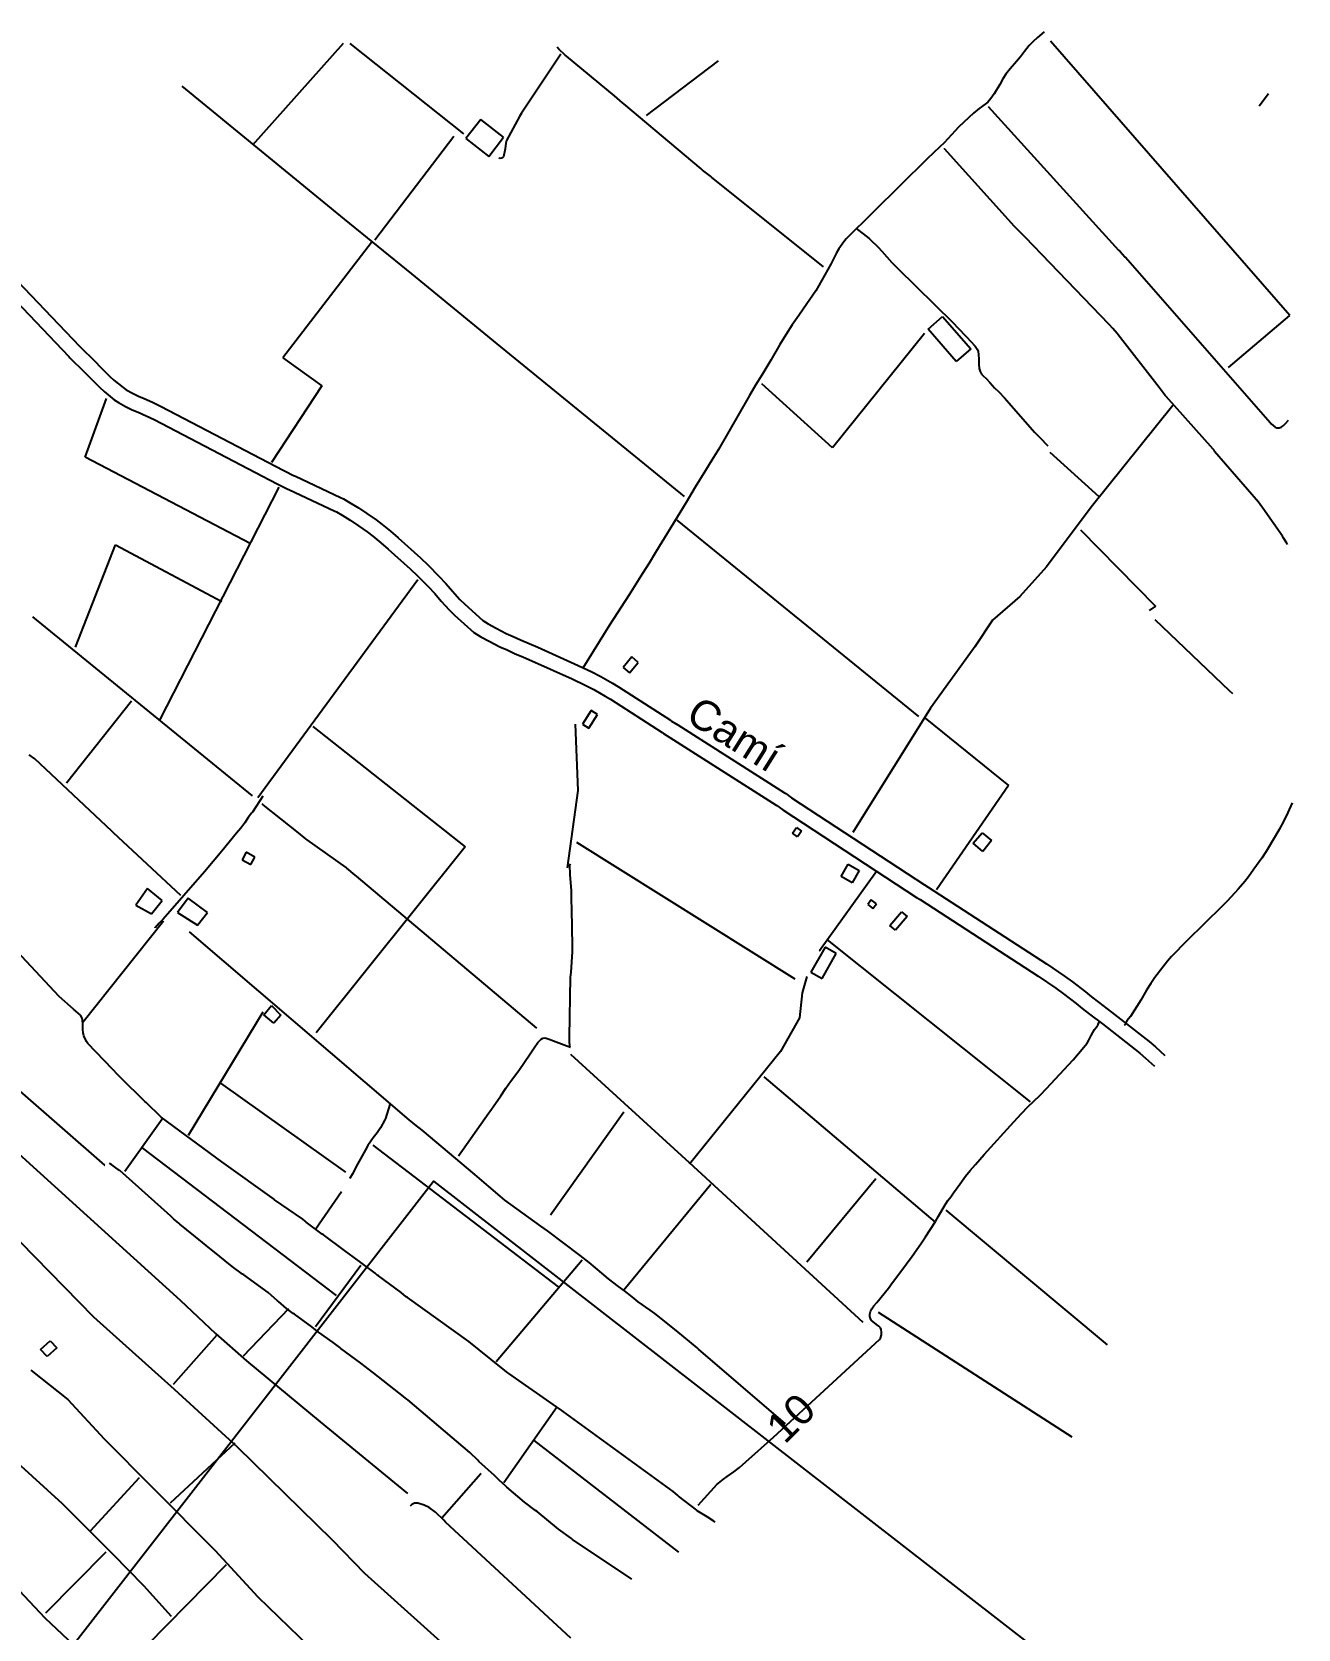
# Model space of a CAD drawing. Header units: metres. Extents: x 750363 to 753809, y 4417932 to 4421953.
# Drawn here: x 751726 to 752357, y 4421156 to 4421952 of the extents above; entities that cross this region are included whole.
import ezdxf
from ezdxf.enums import TextEntityAlignment as Align

# ---------------------------------------------------------------- set-up
doc = ezdxf.new("R2010")
doc.units = ezdxf.units.M
for name, color, linetype in [('ACEQUIAS$0$125', 8, 'Continuous'), ('ACEQUIAS$0$162', 8, 'Continuous'), ('CAMINOS$0$84', 8, 'Continuous'), ('CAMINOS$0$85', 8, 'Continuous'), ('M2$0$11', 8, 'Continuous'), ('TEXTOS10$0$5', 8, 'Continuous'), ('TEXTOS10$0$997', 8, 'Continuous')]:
    doc.layers.add(name, color=color, linetype=linetype)
doc.styles.add('Arial', font='arial.ttf')

msp = doc.modelspace()

# ---------------------------------------------------------------- linework, layer by layer
msp.add_lwpolyline([(750362.61, 4419366.86), (751925.86, 4421379.11), (753772.51, 4419944.52), (752209.26, 4417932.26)], close=True)
at = {"layer": 'ACEQUIAS$0$125', "color": 254}
for p, q in [((751880.88, 4421946.68, 1.34), (751835.63, 4421895.96, 1.34)), ((751940.97, 4421901.62, 1.34), (751884.38, 4421946.54, 1.34)), ((751940.97, 4421901.62, 1.34), (751884.38, 4421946.54, 1.34)), ((752352.98, 4421810.88, 1.34), (752233.49, 4421947.77, 1.34)), ((752067.81, 4421937.93, 1.34), (752031.95, 4421910.75, 1.34)), ((751881.44, 4421858.9, 1.34), (751800.59, 4421925.28, 1.34)), ((752337.66, 4421915.48, 1.34), (752342.32, 4421921.68, 1.34)), ((751936.06, 4421900.3, 1.34), (751896.55, 4421848.48, 1.34)), ((751915.08, 4421831.7, 1.34), (751881.44, 4421858.9, 1.34)), ((751915.08, 4421831.7, 1.34), (751881.44, 4421858.9, 1.34)), ((751894.97, 4421847.37, 1.34), (751850.73, 4421789.83, 1.34)), ((751894.97, 4421847.37, 1.34), (751850.73, 4421789.83, 1.34)), ((751957.64, 4421796.74, 1.34), (751915.08, 4421831.7, 1.34)), ((752322.37, 4421784.99, 1.34), (752352.98, 4421810.88, 1.34)), ((752170.76, 4421801.91, 1.34), (752124.78, 4421744.91, 1.34)), ((752051.1, 4421720.63, 1.34), (751957.64, 4421796.74, 1.34)), ((751850.73, 4421789.83, 1.34), (751870.21, 4421775.81, 1.34)), ((752124.78, 4421744.91, 1.34), (752089.68, 4421776.82, 1.34)), ((751752.22, 4421740.26, 1.34), (751762.85, 4421769.56, 1.34)), ((751870.21, 4421775.81, 1.34), (751845.05, 4421737.67, 1.34)), ((752294.64, 4421765.96, 1.34), (752253.92, 4421715.37, 1.34)), ((751834.42, 4421697.19, 1.34), (751752.22, 4421740.26, 1.34)), ((752257.8, 4421720.48, 1.34), (752233.47, 4421742.53, 1.34)), ((751789.43, 4421609.02, 1.34), (751848.88, 4421725.32, 1.34)), ((752253.92, 4421715.37, 1.34), (752231.54, 4421685.61, 1.34)), ((752167.95, 4421610.84, 1.34), (752047.42, 4421708.9, 1.34)), ((752248.45, 4421704.04, 1.34), (752285.92, 4421665.99, 1.34)), ((751747.39, 4421645.56, 1.34), (751767.23, 4421696.59, 1.34)), ((751767.23, 4421696.59, 1.34), (751820.28, 4421668.2, 1.34)), ((752231.54, 4421685.61, 1.34), (752218.26, 4421670.76, 1.34)), ((751838.23, 4421570.57, 1.34), (751918.12, 4421679.2, 1.34)), ((751838.23, 4421570.57, 1.34), (751918.12, 4421679.2, 1.34)), ((752218.26, 4421670.76, 1.34), (752204.7, 4421659, 1.34)), ((752285.92, 4421665.99, 1.34), (752282.82, 4421663.85, 1.34)), ((752204.7, 4421659, 1.34), (752195.8, 4421645.73, 1.34)), ((752195.8, 4421645.73, 1.34), (752173.78, 4421615.09, 1.34)), ((751775.19, 4421618.54, 1.34), (751742.78, 4421577.68, 1.34)), ((752173.78, 4421615.09, 1.34), (752135.06, 4421553.04, 1.34)), ((752171.09, 4421610.01, 1.34), (752212.62, 4421576.54, 1.34)), ((751865.63, 4421605.93, 1.34), (751941.6, 4421545.9, 1.34)), ((751865.63, 4421605.93, 1.34), (751941.6, 4421545.9, 1.34)), ((751997.98, 4421573.94, 1.34), (751996.66, 4421607.05, 1.34)), ((751992.62, 4421535.34, 1.34), (751997.98, 4421573.94, 1.34)), ((752212.62, 4421576.54, 1.34), (752176.78, 4421524.5, 1.34)), ((751941.6, 4421545.9, 1.34), (751867.37, 4421453.14, 1.34)), ((751941.6, 4421545.9, 1.34), (751867.37, 4421453.14, 1.34)), ((752106.25, 4421479.79, 1.34), (751997.42, 4421548.1, 1.34)), ((751791.24, 4421508.85, 1.34), (751751.01, 4421458.29, 1.34)), ((752122.14, 4421499.44, 1.34), (752223.46, 4421418.64, 1.34)), ((752112.09, 4421481.27, 1.34), (752109.73, 4421473, 1.34)), ((752109.73, 4421473, 1.34), (752108.41, 4421460.53, 1.34)), ((751840.72, 4421463.43, 1.34), (751803.45, 4421401.95, 1.34)), ((752108.41, 4421460.53, 1.34), (752098.94, 4421443.74, 1.34)), ((752053.52, 4421388.19, 1.34), (751994.39, 4421442.25, 1.34)), ((752098.94, 4421443.74, 1.34), (752053.48, 4421387.65, 1.34)), ((751882.12, 4421383.64, 1.34), (751819.79, 4421428.03, 1.34)), ((752176.16, 4421358.62, 1.34), (752090.81, 4421431.08, 1.34)), ((752020.83, 4421413.57, 1.34), (751984.28, 4421362.23, 1.34)), ((751790.61, 4421410, 1.34), (751771.87, 4421383.9, 1.34)), ((751713.57, 4421397.72, 1.34), (751799.49, 4421319.73, 1.34)), ((751877.42, 4421322.13, 1.34), (751780.83, 4421395.61, 1.34)), ((751895.59, 4421397.02, 1.34), (751988.11, 4421326.43, 1.34)), ((752140.2, 4421308.66, 1.34), (752053.52, 4421388.19, 1.34)), ((752112.01, 4421338.89, 1.34), (752146.5, 4421380.52, 1.34)), ((751879.93, 4421373.83, 1.34), (751867.1, 4421354.96, 1.34)), ((752261.96, 4421297.47, 1.34), (752181.58, 4421364.57, 1.34)), ((751719.81, 4421348.92, 1.34), (751756.36, 4421311.45, 1.34)), ((752000.02, 4421339.71, 1.34), (751957.18, 4421289.04, 1.34)), ((751867.07, 4421306.57, 1.34), (751889.62, 4421337.21, 1.34)), ((751867.07, 4421306.57, 1.34), (751889.62, 4421337.21, 1.34)), ((751799.49, 4421319.73, 1.34), (751817.18, 4421303.09, 1.34)), ((751853.53, 4421315.44, 1.34), (751830.92, 4421291.8, 1.34)), ((751756.36, 4421311.45, 1.34), (751796.61, 4421275.28, 1.34)), ((752147.57, 4421313.71, 1.34), (752244.2, 4421251.53, 1.34)), ((751817.59, 4421302.18, 1.34), (751796.02, 4421277.66, 1.34)), ((751817.18, 4421303.09, 1.34), (751832.67, 4421289.45, 1.34)), ((751725.12, 4421284.78, 1.34), (751743.48, 4421270.16, 1.34)), ((751832.67, 4421289.45, 1.34), (751869.38, 4421259.09, 1.34)), ((751796.61, 4421275.28, 1.34), (751828.03, 4421246.55, 1.34)), ((751743.48, 4421270.16, 1.34), (751761.68, 4421250.5, 1.34)), ((751869.38, 4421259.09, 1.34), (751912.98, 4421223.25, 1.34)), ((751869.38, 4421259.09, 1.34), (751912.98, 4421223.25, 1.34)), ((751987.56, 4421266.48, 1.34), (751960.99, 4421228.61, 1.34)), ((751761.68, 4421250.5, 1.34), (751785.77, 4421226.27, 1.34)), ((751826.81, 4421248.47, 1.34), (751794.59, 4421218.44, 1.34)), ((751828.03, 4421246.55, 1.34), (751875.31, 4421200.27, 1.34)), ((752048.2, 4421194.03, 1.34), (751975.91, 4421249.88, 1.34)), ((751740.83, 4421218.16, 1.34), (751718.41, 4421238.56, 1.34)), ((751754.85, 4421204.66, 1.34), (751779.17, 4421231.32, 1.34)), ((751785.77, 4421226.27, 1.34), (751817.02, 4421194.84, 1.34)), ((751766.12, 4421192.9, 1.34), (751740.83, 4421218.16, 1.34)), ((751875.31, 4421200.27, 1.34), (751891.43, 4421183.5, 1.34)), ((751875.31, 4421200.27, 1.34), (751891.43, 4421183.5, 1.34)), ((751732.53, 4421163.85, 1.34), (751762.58, 4421194.26, 1.34)), ((751822.54, 4421187.77, 1.34), (751765.78, 4421130.12, 1.34)), ((751781.36, 4421177.17, 1.34), (751766.12, 4421192.9, 1.34)), ((751817.02, 4421194.84, 1.34), (751838.32, 4421171.81, 1.34)), ((751714.03, 4421180.43, 1.34), (751732.07, 4421161.35, 1.34)), ((751891.43, 4421183.5, 1.34), (751939.19, 4421140.64, 1.34)), ((751795.18, 4421161.89, 1.34), (751781.36, 4421177.17, 1.34)), ((751838.32, 4421171.81, 1.34), (751864.05, 4421146.85, 1.34)), ((751732.07, 4421161.35, 1.34), (751755.19, 4421139.49, 1.34))]:
    msp.add_line(p, q, dxfattribs=at)
at = {"layer": 'ACEQUIAS$0$162', "color": 254}
for p, q in [((751988.31, 4421943.84, 1.34), (751987.46, 4421944.72, 1.34)), ((751991.59, 4421940.79, 1.34), (751988.31, 4421943.84, 1.34)), ((751992.16, 4421940.29, 1.34), (751991.59, 4421940.79, 1.34)), ((752016.2, 4421920.52, 1.34), (751992.16, 4421940.29, 1.34)), ((752020.19, 4421916.98, 1.34), (752016.2, 4421920.52, 1.34)), ((752020.72, 4421916.52, 1.34), (752020.19, 4421916.98, 1.34)), ((752059.31, 4421884.1, 1.34), (752020.72, 4421916.52, 1.34)), ((752180.76, 4421894.11, 1.34), (752180.43, 4421893.77, 1.34)), ((752215.53, 4421855.34, 1.34), (752180.76, 4421894.11, 1.34)), ((752060.04, 4421883.5, 1.34), (752059.31, 4421884.1, 1.34)), ((752063.96, 4421880.44, 1.34), (752060.04, 4421883.5, 1.34)), ((752064.55, 4421879.96, 1.34), (752063.96, 4421880.44, 1.34)), ((752120.4, 4421835.26, 1.34), (752064.55, 4421879.96, 1.34)), ((752220.37, 4421850.47, 1.34), (752215.53, 4421855.34, 1.34)), ((752220.85, 4421849.99, 1.34), (752220.37, 4421850.47, 1.34)), ((752262.85, 4421806.42, 1.34), (752220.85, 4421849.99, 1.34)), ((752264.73, 4421804.37, 1.34), (752262.85, 4421806.42, 1.34)), ((752266.75, 4421801.97, 1.34), (752264.73, 4421804.37, 1.34)), ((752267.26, 4421801.28, 1.34), (752266.75, 4421801.97, 1.34)), ((752287.69, 4421774.99, 1.34), (752267.26, 4421801.28, 1.34)), ((752290.79, 4421771.1, 1.34), (752287.69, 4421774.99, 1.34)), ((752291.22, 4421770.55, 1.34), (752290.79, 4421771.1, 1.34)), ((752314.76, 4421744.31, 1.34), (752291.22, 4421770.55, 1.34)), ((752315.11, 4421743.73, 1.34), (752314.76, 4421744.31, 1.34)), ((752315.38, 4421743.12, 1.34), (752315.11, 4421743.73, 1.34)), ((752337.35, 4421717.8, 1.34), (752315.38, 4421743.12, 1.34)), ((752338.95, 4421715.55, 1.34), (752337.35, 4421717.8, 1.34)), ((752339.42, 4421714.87, 1.34), (752338.95, 4421715.55, 1.34)), ((752349.21, 4421700.81, 1.34), (752339.42, 4421714.87, 1.34)), ((752349.64, 4421700.2, 1.34), (752349.21, 4421700.81, 1.34)), ((752351.45, 4421697.31, 1.34), (752349.64, 4421700.2, 1.34)), ((752351.81, 4421696.66, 1.34), (752351.45, 4421697.31, 1.34)), ((751835.65, 4421571.4, 1.34), (751726.11, 4421660.66, 1.34)), ((751726.11, 4421660.66, 1.34), (751726.41, 4421660.5, 1.34)), ((751840.89, 4421566.88, 1.34), (751840.43, 4421567.35, 1.34)), ((751858.53, 4421552.94, 1.34), (751840.89, 4421566.88, 1.34)), ((751862.35, 4421549.79, 1.34), (751858.53, 4421552.94, 1.34)), ((751862.9, 4421549.32, 1.34), (751862.35, 4421549.79, 1.34)), ((751882.24, 4421535.6, 1.34), (751862.9, 4421549.32, 1.34)), ((751882.69, 4421535.24, 1.34), (751882.24, 4421535.6, 1.34)), ((751886.73, 4421531.81, 1.34), (751882.69, 4421535.24, 1.34)), ((751887.51, 4421531.17, 1.34), (751886.73, 4421531.81, 1.34)), ((751977.42, 4421455.4, 1.34), (751887.51, 4421531.17, 1.34)), ((751977.42, 4421455.4, 1.34), (751887.51, 4421531.17, 1.34)), ((751739.25, 4421471.26, 1.34), (751713.55, 4421498.59, 1.34)), ((751746.41, 4421464.89, 1.34), (751739.25, 4421471.26, 1.34)), ((751748.67, 4421462.92, 1.34), (751746.41, 4421464.89, 1.34)), ((751749.75, 4421461.84, 1.34), (751748.67, 4421462.92, 1.34)), ((751750.49, 4421460.74, 1.34), (751749.75, 4421461.84, 1.34)), ((751750.89, 4421459.74, 1.34), (751750.49, 4421460.74, 1.34)), ((751751.06, 4421457.11, 1.34), (751750.89, 4421459.74, 1.34)), ((751751.01, 4421454.83, 1.34), (751751.06, 4421457.11, 1.34)), ((751751.15, 4421453.09, 1.34), (751751.01, 4421454.83, 1.34)), ((751751.5, 4421451.64, 1.34), (751751.15, 4421453.09, 1.34)), ((751752.84, 4421448.81, 1.34), (751751.5, 4421451.64, 1.34)), ((751753.43, 4421447.75, 1.34), (751752.84, 4421448.81, 1.34)), ((751765.74, 4421434.95, 1.34), (751753.43, 4421447.75, 1.34)), ((751768.67, 4421432.02, 1.34), (751765.74, 4421434.95, 1.34)), ((751771.52, 4421428.98, 1.34), (751768.67, 4421432.02, 1.34)), ((751774.19, 4421426.31, 1.34), (751771.52, 4421428.98, 1.34)), ((751777.56, 4421423.2, 1.34), (751774.19, 4421426.31, 1.34)), ((751781.99, 4421418.89, 1.34), (751777.56, 4421423.2, 1.34)), ((751782.54, 4421418.33, 1.34), (751781.99, 4421418.89, 1.34)), ((751790.06, 4421411.04, 1.34), (751782.54, 4421418.33, 1.34)), ((751820.26, 4421388.71, 1.34), (751790.06, 4421411.04, 1.34)), ((751769.34, 4421384.48, 1.34), (751764.31, 4421388.1, 1.34)), ((751764.31, 4421388.1, 1.34), (751764.93, 4421387.74, 1.34)), ((751764.93, 4421387.74, 1.34), (751765.07, 4421387.65, 1.34)), ((751820.38, 4421388.68, 1.34), (751820.26, 4421388.71, 1.34)), ((751846.49, 4421369.91, 1.34), (751820.38, 4421388.68, 1.34)), ((751769.44, 4421384.39, 1.34), (751769.34, 4421384.48, 1.34)), ((751793.21, 4421363.09, 1.34), (751769.44, 4421384.39, 1.34)), ((751794.88, 4421361.64, 1.34), (751793.21, 4421363.09, 1.34)), ((751846.59, 4421369.86, 1.34), (751846.49, 4421369.91, 1.34)), ((751860.74, 4421360.15, 1.34), (751846.59, 4421369.86, 1.34)), ((751795.41, 4421361.18, 1.34), (751794.88, 4421361.64, 1.34)), ((751796.43, 4421360.22, 1.34), (751795.41, 4421361.18, 1.34)), ((751798.83, 4421358.09, 1.34), (751796.43, 4421360.22, 1.34)), ((751799.36, 4421357.63, 1.34), (751798.83, 4421358.09, 1.34)), ((751810.62, 4421348.51, 1.34), (751799.36, 4421357.63, 1.34)), ((751861.87, 4421359.1, 1.34), (751860.74, 4421360.15, 1.34)), ((751862.35, 4421358.58, 1.34), (751861.87, 4421359.1, 1.34)), ((751868.96, 4421353.68, 1.34), (751862.35, 4421358.58, 1.34)), ((751815.21, 4421344.78, 1.34), (751810.62, 4421348.51, 1.34)), ((751870.37, 4421352.69, 1.34), (751868.96, 4421353.68, 1.34)), ((751870.95, 4421352.32, 1.34), (751870.37, 4421352.69, 1.34)), ((751881.54, 4421344.51, 1.34), (751870.95, 4421352.32, 1.34)), ((751815.79, 4421344.31, 1.34), (751815.21, 4421344.78, 1.34)), ((751825.47, 4421336.54, 1.34), (751815.79, 4421344.31, 1.34)), ((751884.61, 4421342.24, 1.34), (751881.54, 4421344.51, 1.34)), ((751885.2, 4421341.85, 1.34), (751884.61, 4421342.24, 1.34)), ((751896.74, 4421333.21, 1.34), (751885.2, 4421341.85, 1.34)), ((751896.74, 4421333.21, 1.34), (751885.2, 4421341.85, 1.34)), ((751830.67, 4421332.76, 1.34), (751825.47, 4421336.54, 1.34)), ((751831.31, 4421332.31, 1.34), (751830.67, 4421332.76, 1.34)), ((751843.39, 4421323.59, 1.34), (751831.31, 4421332.31, 1.34)), ((751897.84, 4421332.29, 1.34), (751896.74, 4421333.21, 1.34)), ((751898.36, 4421331.87, 1.34), (751897.84, 4421332.29, 1.34)), ((751909.81, 4421323.52, 1.34), (751898.36, 4421331.87, 1.34)), ((751848.14, 4421319.48, 1.34), (751843.39, 4421323.59, 1.34)), ((751912.31, 4421321.47, 1.34), (751909.81, 4421323.52, 1.34)), ((751848.65, 4421319.04, 1.34), (751848.14, 4421319.48, 1.34)), ((751852.55, 4421315.67, 1.34), (751848.65, 4421319.04, 1.34)), ((751855.93, 4421313.17, 1.34), (751852.55, 4421315.67, 1.34)), ((751912.86, 4421321.03, 1.34), (751912.31, 4421321.47, 1.34)), ((751943.48, 4421299.12, 1.34), (751912.86, 4421321.03, 1.34)), ((751856.52, 4421312.73, 1.34), (751855.93, 4421313.17, 1.34)), ((751865.17, 4421306.37, 1.34), (751856.52, 4421312.73, 1.34)), ((751867.89, 4421304.27, 1.34), (751865.17, 4421306.37, 1.34)), ((751868.47, 4421303.87, 1.34), (751867.89, 4421304.27, 1.34)), ((751875.88, 4421298.69, 1.34), (751868.47, 4421303.87, 1.34)), ((751879.09, 4421296.2, 1.34), (751875.88, 4421298.69, 1.34)), ((751943.56, 4421299.05, 1.34), (751943.48, 4421299.12, 1.34)), ((751959.79, 4421286.01, 1.34), (751943.56, 4421299.05, 1.34)), ((751879.72, 4421295.72, 1.34), (751879.09, 4421296.2, 1.34)), ((751889.64, 4421288.37, 1.34), (751879.72, 4421295.72, 1.34)), ((751889.64, 4421288.37, 1.34), (751879.72, 4421295.72, 1.34)), ((751891.84, 4421286.73, 1.34), (751889.64, 4421288.37, 1.34)), ((751895.49, 4421283.86, 1.34), (751891.84, 4421286.73, 1.34)), ((751896.07, 4421283.38, 1.34), (751895.49, 4421283.86, 1.34)), ((751908.54, 4421273.52, 1.34), (751896.07, 4421283.38, 1.34)), ((751962.92, 4421283.53, 1.34), (751959.79, 4421286.01, 1.34)), ((751963.44, 4421283.1, 1.34), (751962.92, 4421283.53, 1.34)), ((751987.17, 4421266.55, 1.34), (751963.44, 4421283.1, 1.34)), ((751912.52, 4421270.4, 1.34), (751908.54, 4421273.52, 1.34)), ((751913.08, 4421269.97, 1.34), (751912.52, 4421270.4, 1.34)), ((751943.94, 4421243.81, 1.34), (751913.08, 4421269.97, 1.34)), ((751989.95, 4421264.67, 1.34), (751987.17, 4421266.55, 1.34)), ((751990.51, 4421264.28, 1.34), (751989.95, 4421264.67, 1.34)), ((752045.39, 4421224.34, 1.34), (751990.51, 4421264.28, 1.34)), ((751947.99, 4421239.9, 1.34), (751943.94, 4421243.81, 1.34)), ((751948.55, 4421239.35, 1.34), (751947.99, 4421239.9, 1.34)), ((751956.23, 4421232.35, 1.34), (751948.55, 4421239.35, 1.34)), ((751958.63, 4421229.98, 1.34), (751956.23, 4421232.35, 1.34)), ((751961.88, 4421227.01, 1.34), (751958.63, 4421229.98, 1.34)), ((751962.47, 4421226.5, 1.34), (751961.88, 4421227.01, 1.34)), ((751971.23, 4421219.04, 1.34), (751962.47, 4421226.5, 1.34)), ((751976.81, 4421214.79, 1.34), (751971.23, 4421219.04, 1.34)), ((752047.49, 4421222.51, 1.34), (752045.39, 4421224.34, 1.34)), ((752048.04, 4421222.03, 1.34), (752047.49, 4421222.51, 1.34)), ((752057.15, 4421214.93, 1.34), (752048.04, 4421222.03, 1.34)), ((751977.49, 4421214.26, 1.34), (751976.81, 4421214.79, 1.34)), ((751988.19, 4421205.5, 1.34), (751977.49, 4421214.26, 1.34)), ((752057.35, 4421214.72, 1.34), (752057.15, 4421214.93, 1.34)), ((752062.37, 4421211.72, 1.34), (752057.35, 4421214.72, 1.34)), ((752065.74, 4421209.45, 1.34), (752062.37, 4421211.72, 1.34)), ((751994.62, 4421200.79, 1.34), (751988.19, 4421205.5, 1.34)), ((752066.3, 4421209.06, 1.34), (752065.74, 4421209.45, 1.34)), ((751995.22, 4421200.34, 1.34), (751994.62, 4421200.79, 1.34)), ((752024.84, 4421180.5, 1.34), (751995.22, 4421200.34, 1.34))]:
    msp.add_line(p, q, dxfattribs=at)
at = {"layer": 'CAMINOS$0$84', "color": 254}
for p, q in [((752230.49, 4421952.37, 1.34), (752227.03, 4421949.58, 1.34)), ((752223.01, 4421945.55, 1.34), (752220.52, 4421942.57, 1.34)), ((752224.72, 4421947.44, 1.34), (752223.01, 4421945.55, 1.34)), ((752227.03, 4421949.58, 1.34), (752224.72, 4421947.44, 1.34)), ((751989.43, 4421941.28, 1.34), (751969.69, 4421911.9, 1.34)), ((752216.58, 4421937.55, 1.34), (752213.46, 4421933.95, 1.34)), ((752218.64, 4421940.03, 1.34), (752216.58, 4421937.55, 1.34)), ((752220.52, 4421942.57, 1.34), (752218.64, 4421940.03, 1.34)), ((752209.84, 4421928.95, 1.34), (752208.3, 4421926.22, 1.34)), ((752211.34, 4421931.23, 1.34), (752209.84, 4421928.95, 1.34)), ((752213.46, 4421933.95, 1.34), (752211.34, 4421931.23, 1.34)), ((752205.51, 4421921.5, 1.34), (752203.87, 4421919.17, 1.34)), ((752208.3, 4421926.22, 1.34), (752205.51, 4421921.5, 1.34)), ((752198.05, 4421914.18, 1.34), (752195.17, 4421911.86, 1.34)), ((752201.05, 4421916.37, 1.34), (752198.05, 4421914.18, 1.34)), ((752202.29, 4421917.36, 1.34), (752201.05, 4421916.37, 1.34)), ((752203.87, 4421919.17, 1.34), (752202.29, 4421917.36, 1.34)), ((752202.51, 4421915.11, 1.34), (752267.49, 4421843.6, 1.34)), ((751968.7, 4421910.17, 1.34), (751962.25, 4421898.21, 1.34)), ((751969.69, 4421911.9, 1.34), (751968.7, 4421910.17, 1.34)), ((752187.75, 4421904.95, 1.34), (752186.09, 4421903.08, 1.34)), ((752192.76, 4421909.67, 1.34), (752187.75, 4421904.95, 1.34)), ((752195.17, 4421911.86, 1.34), (752192.76, 4421909.67, 1.34)), ((751961.97, 4421896.9, 1.34), (751961.67, 4421894.13, 1.34)), ((751962.25, 4421898.21, 1.34), (751961.97, 4421896.9, 1.34)), ((752180.59, 4421897.09, 1.34), (752178.39, 4421894.99, 1.34)), ((752186.09, 4421903.08, 1.34), (752180.59, 4421897.09, 1.34)), ((751958.87, 4421889.24, 1.34), (751958.48, 4421889.48, 1.34)), ((751959.86, 4421889.39, 1.34), (751958.87, 4421889.24, 1.34)), ((751960.84, 4421890.12, 1.34), (751959.86, 4421889.39, 1.34)), ((751961.67, 4421894.13, 1.34), (751960.84, 4421890.12, 1.34)), ((752172.05, 4421889.12, 1.34), (752131.67, 4421849.23, 1.34)), ((752175.23, 4421892.15, 1.34), (752172.05, 4421889.12, 1.34)), ((752178.39, 4421894.99, 1.34), (752175.23, 4421892.15, 1.34)), ((752131.67, 4421849.23, 1.34), (752130.45, 4421847.64, 1.34)), ((752136.54, 4421854.42, 1.34), (752143.2, 4421849.26, 1.34)), ((752143.2, 4421849.26, 1.34), (752143.75, 4421848.75, 1.34)), ((752143.75, 4421848.75, 1.34), (752147.67, 4421844.97, 1.34)), ((752126.85, 4421842.14, 1.34), (752125.58, 4421839.45, 1.34)), ((752128.03, 4421844.25, 1.34), (752126.85, 4421842.14, 1.34)), ((752130.45, 4421847.64, 1.34), (752128.03, 4421844.25, 1.34)), ((752147.67, 4421844.97, 1.34), (752149.44, 4421842.95, 1.34)), ((752149.44, 4421842.95, 1.34), (752154.5, 4421837.38, 1.34)), ((752267.49, 4421843.6, 1.34), (752268.29, 4421842.81, 1.34)), ((752268.29, 4421842.81, 1.34), (752270.64, 4421840.25, 1.34)), ((752123.99, 4421836.51, 1.34), (752116.53, 4421823.27, 1.34)), ((752125.58, 4421839.45, 1.34), (752123.99, 4421836.51, 1.34)), ((752154.5, 4421837.38, 1.34), (752157.29, 4421834.55, 1.34)), ((752157.29, 4421834.55, 1.34), (752184.98, 4421807.34, 1.34)), ((752270.64, 4421840.25, 1.34), (752270.9, 4421839.95, 1.34)), ((752270.9, 4421839.95, 1.34), (752343.14, 4421757.51, 1.34)), ((752111.97, 4421816.78, 1.34), (752108.06, 4421810.93, 1.34)), ((752114.98, 4421821, 1.34), (752111.97, 4421816.78, 1.34)), ((752116.53, 4421823.27, 1.34), (752114.98, 4421821, 1.34)), ((752108.06, 4421810.93, 1.34), (752104.77, 4421806.2, 1.34)), ((752101.55, 4421801.3, 1.34), (752098.56, 4421796.42, 1.34)), ((752104.77, 4421806.2, 1.34), (752101.55, 4421801.3, 1.34)), ((752184.98, 4421807.34, 1.34), (752187.4, 4421804.72, 1.34)), ((752187.4, 4421804.72, 1.34), (752191.6, 4421800.35, 1.34)), ((752098.56, 4421796.42, 1.34), (752094.06, 4421788.7, 1.34)), ((752191.6, 4421800.35, 1.34), (752196.03, 4421795.56, 1.34)), ((752196.03, 4421795.56, 1.34), (752196.96, 4421794.17, 1.34)), ((752196.96, 4421794.17, 1.34), (752197.47, 4421792.9, 1.34)), ((752197.47, 4421792.9, 1.34), (752197.71, 4421791.51, 1.34)), ((752094.06, 4421788.7, 1.34), (752089.65, 4421781.23, 1.34)), ((752197.71, 4421791.51, 1.34), (752197.88, 4421789.12, 1.34)), ((752197.88, 4421789.12, 1.34), (752197.83, 4421786.65, 1.34)), ((752197.83, 4421786.65, 1.34), (752198.06, 4421784.56, 1.34)), ((752089.65, 4421781.23, 1.34), (752086.37, 4421776.1, 1.34)), ((752198.06, 4421784.56, 1.34), (752198.52, 4421783.02, 1.34)), ((752198.52, 4421783.02, 1.34), (752199.23, 4421781.62, 1.34)), ((752199.23, 4421781.62, 1.34), (752199.97, 4421780.8, 1.34)), ((752199.97, 4421780.8, 1.34), (752201.56, 4421779.42, 1.34)), ((752201.56, 4421779.42, 1.34), (752203.35, 4421777.55, 1.34)), ((752203.35, 4421777.55, 1.34), (752205.72, 4421774.84, 1.34)), ((752083.46, 4421771.04, 1.34), (752068.01, 4421744.09, 1.34)), ((752086.37, 4421776.1, 1.34), (752083.46, 4421771.04, 1.34)), ((752205.72, 4421774.84, 1.34), (752207.74, 4421772.84, 1.34)), ((752207.74, 4421772.84, 1.34), (752210.6, 4421769.81, 1.34)), ((752210.6, 4421769.81, 1.34), (752212.89, 4421767.13, 1.34)), ((752212.89, 4421767.13, 1.34), (752225.63, 4421752.75, 1.34)), ((752225.63, 4421752.75, 1.34), (752228.26, 4421750.02, 1.34)), ((752343.14, 4421757.51, 1.34), (752343.68, 4421756.94, 1.34)), ((752343.68, 4421756.94, 1.34), (752345.63, 4421755.21, 1.34)), ((752345.63, 4421755.21, 1.34), (752346.46, 4421754.94, 1.34)), ((752346.46, 4421754.94, 1.34), (752347.53, 4421754.94, 1.34)), ((752347.53, 4421754.94, 1.34), (752348.63, 4421755.26, 1.34)), ((752348.63, 4421755.26, 1.34), (752349.59, 4421755.88, 1.34)), ((752349.59, 4421755.88, 1.34), (752350.8, 4421757, 1.34)), ((752350.8, 4421757, 1.34), (752352.25, 4421758.67, 1.34)), ((752228.26, 4421750.02, 1.34), (752232.2, 4421745.98, 1.34)), ((752064.65, 4421738.83, 1.34), (752061.54, 4421733.65, 1.34)), ((752068.01, 4421744.09, 1.34), (752064.65, 4421738.83, 1.34)), ((752061.54, 4421733.65, 1.34), (752056.38, 4421725.33, 1.34)), ((752056.38, 4421725.33, 1.34), (752051.83, 4421717.66, 1.34)), ((752051.83, 4421717.66, 1.34), (752036.63, 4421692.67, 1.34)), ((752036.63, 4421692.67, 1.34), (752033.38, 4421687.41, 1.34)), ((752030.06, 4421682.26, 1.34), (752023.47, 4421671.57, 1.34)), ((752033.38, 4421687.41, 1.34), (752030.06, 4421682.26, 1.34)), ((752023.47, 4421671.57, 1.34), (752013.71, 4421656.41, 1.34)), ((752285.61, 4421659.29, 1.34), (752322.62, 4421623.89, 1.34)), ((752013.71, 4421656.41, 1.34), (752000.28, 4421634.99, 1.34)), ((752322.62, 4421623.89, 1.34), (752324.3, 4421622.29, 1.34)), ((751727.01, 4421589.7, 1.34), (751724.17, 4421591.82, 1.34)), ((751765.5, 4421553.63, 1.34), (751727.01, 4421589.7, 1.34)), ((751840.68, 4421571.21, 1.34), (751835.56, 4421563.2, 1.34)), ((751835.09, 4421562.67, 1.34), (751833.46, 4421560.5, 1.34)), ((751835.56, 4421563.2, 1.34), (751835.09, 4421562.67, 1.34)), ((752351.88, 4421563.06, 1.34), (752349.69, 4421558.52, 1.34)), ((752354.09, 4421567.91, 1.34), (752351.88, 4421563.06, 1.34)), ((751766.21, 4421552.94, 1.34), (751765.5, 4421553.63, 1.34)), ((751829.76, 4421555.25, 1.34), (751827.68, 4421552.78, 1.34)), ((751831.72, 4421557.87, 1.34), (751829.76, 4421555.25, 1.34)), ((751833.46, 4421560.5, 1.34), (751831.72, 4421557.87, 1.34)), ((752347.61, 4421554.53, 1.34), (752345.81, 4421551.43, 1.34)), ((752349.69, 4421558.52, 1.34), (752347.61, 4421554.53, 1.34)), ((751799.87, 4421521.66, 1.34), (751766.21, 4421552.94, 1.34)), ((751827.68, 4421552.78, 1.34), (751820.26, 4421543.64, 1.34)), ((752345.81, 4421551.43, 1.34), (752341.06, 4421543.58, 1.34)), ((751820.26, 4421543.64, 1.34), (751811.67, 4421533.42, 1.34)), ((752338.91, 4421540.31, 1.34), (752335.05, 4421534.67, 1.34)), ((752341.06, 4421543.58, 1.34), (752338.91, 4421540.31, 1.34)), ((751811.67, 4421533.42, 1.34), (751791.13, 4421509.86, 1.34)), ((751993.79, 4421536.67, 1.34), (751994.26, 4421537.46, 1.34)), ((751994.03, 4421532.08, 1.34), (751993.79, 4421536.67, 1.34)), ((751994.43, 4421527.97, 1.34), (751994.03, 4421532.08, 1.34)), ((752146.74, 4421533.65, 1.34), (752118.29, 4421493.98, 1.34)), ((752332.28, 4421530.84, 1.34), (752330.42, 4421528.61, 1.34)), ((752335.05, 4421534.67, 1.34), (752332.28, 4421530.84, 1.34)), ((751994.66, 4421524.18, 1.34), (751994.43, 4421527.97, 1.34)), ((751994.74, 4421519.39, 1.34), (751994.66, 4421524.18, 1.34)), ((752327.12, 4421524.82, 1.34), (752321.76, 4421518.88, 1.34)), ((752330.42, 4421528.61, 1.34), (752327.12, 4421524.82, 1.34)), ((751994.92, 4421514.72, 1.34), (751994.74, 4421519.39, 1.34)), ((751995.18, 4421496.48, 1.34), (751994.92, 4421514.72, 1.34)), ((752319.14, 4421516.22, 1.34), (752301.49, 4421498.92, 1.34)), ((752321.76, 4421518.88, 1.34), (752319.14, 4421516.22, 1.34)), ((751789.11, 4421507.85, 1.34), (751787.01, 4421505.5, 1.34)), ((751791.13, 4421509.86, 1.34), (751789.11, 4421507.85, 1.34)), ((751787.01, 4421505.5, 1.34), (751787.11, 4421505.59, 1.34)), ((751909.07, 4421413.7, 1.34), (751804.2, 4421503.54, 1.34)), ((751909.07, 4421413.7, 1.34), (751804.2, 4421503.54, 1.34)), ((752301.49, 4421498.92, 1.34), (752293.83, 4421491.13, 1.34)), ((751994.45, 4421483.4, 1.34), (751995.17, 4421493.49, 1.34)), ((751995.17, 4421493.49, 1.34), (751995.18, 4421496.48, 1.34)), ((752118.29, 4421493.98, 1.34), (752118.26, 4421493.94, 1.34)), ((752293.83, 4421491.13, 1.34), (752291.95, 4421488.93, 1.34)), ((751994.2, 4421480.65, 1.34), (751994.45, 4421483.4, 1.34)), ((752289.61, 4421485.94, 1.34), (752285.64, 4421480.69, 1.34)), ((752291.95, 4421488.93, 1.34), (752289.61, 4421485.94, 1.34)), ((751993.76, 4421451.12, 1.34), (751994.2, 4421480.65, 1.34)), ((752281.52, 4421474.39, 1.34), (752278.58, 4421469.46, 1.34)), ((752283.54, 4421477.65, 1.34), (752281.52, 4421474.39, 1.34)), ((752285.64, 4421480.69, 1.34), (752283.54, 4421477.65, 1.34)), ((752278.58, 4421469.46, 1.34), (752273.47, 4421461.24, 1.34)), ((752257.1, 4421456.72, 1.34), (752257.88, 4421458.57, 1.34)), ((752271.69, 4421459.03, 1.34), (752270.62, 4421457.12, 1.34)), ((752273.47, 4421461.24, 1.34), (752271.69, 4421459.03, 1.34)), ((751979.55, 4421449.96, 1.34), (751980.44, 4421450.47, 1.34)), ((751980.44, 4421450.47, 1.34), (751981.31, 4421450.6, 1.34)), ((751981.31, 4421450.6, 1.34), (751981.99, 4421450.5, 1.34)), ((751981.99, 4421450.5, 1.34), (751983.52, 4421450, 1.34)), ((751983.52, 4421450, 1.34), (751987.02, 4421448.69, 1.34)), ((751993.77, 4421448.21, 1.34), (751993.76, 4421451.12, 1.34)), ((752252.76, 4421449.42, 1.34), (752253.92, 4421451.79, 1.34)), ((752253.92, 4421451.79, 1.34), (752255.58, 4421454.77, 1.34)), ((752255.58, 4421454.77, 1.34), (752256.79, 4421456.44, 1.34)), ((752256.79, 4421456.44, 1.34), (752257.1, 4421456.72, 1.34)), ((752270.62, 4421457.12, 1.34), (752270.31, 4421456.77, 1.34)), ((751968.34, 4421434.39, 1.34), (751974.14, 4421442.62, 1.34)), ((751974.14, 4421442.62, 1.34), (751976.09, 4421445.66, 1.34)), ((751976.09, 4421445.66, 1.34), (751977.97, 4421448.23, 1.34)), ((751977.97, 4421448.23, 1.34), (751979.55, 4421449.96, 1.34)), ((751987.02, 4421448.69, 1.34), (751991.01, 4421447.05, 1.34)), ((751991.01, 4421447.05, 1.34), (751994.15, 4421445.95, 1.34)), ((751993.71, 4421446.47, 1.34), (751993.85, 4421447.14, 1.34)), ((751994.15, 4421445.95, 1.34), (751993.71, 4421446.47, 1.34)), ((751993.85, 4421447.14, 1.34), (751993.77, 4421448.21, 1.34)), ((752244.83, 4421439.62, 1.34), (752247.58, 4421442.78, 1.34)), ((752247.58, 4421442.78, 1.34), (752251.87, 4421447.92, 1.34)), ((752251.87, 4421447.92, 1.34), (752252.76, 4421449.42, 1.34)), ((751964.21, 4421428.76, 1.34), (751968.34, 4421434.39, 1.34)), ((752231.59, 4421425.38, 1.34), (752244.83, 4421439.62, 1.34)), ((751961.95, 4421425.56, 1.34), (751964.21, 4421428.76, 1.34)), ((751719.64, 4421424.02, 1.34), (751761.84, 4421387.08, 1.34)), ((751956.8, 4421417.85, 1.34), (751959.38, 4421421.61, 1.34)), ((751959.38, 4421421.61, 1.34), (751961.95, 4421425.56, 1.34)), ((752222.46, 4421416.34, 1.34), (752225.14, 4421418.84, 1.34)), ((752225.14, 4421418.84, 1.34), (752228.35, 4421422.02, 1.34)), ((752228.35, 4421422.02, 1.34), (752231.59, 4421425.38, 1.34)), ((751901.91, 4421410.29, 1.34), (751901.56, 4421409.7, 1.34)), ((751904.07, 4421417.38, 1.34), (751901.91, 4421410.29, 1.34)), ((751912.74, 4421410.54, 1.34), (751909.07, 4421413.7, 1.34)), ((751916.56, 4421407.39, 1.34), (751912.74, 4421410.54, 1.34)), ((751938.39, 4421391.72, 1.34), (751953.42, 4421413.24, 1.34)), ((751953.42, 4421413.24, 1.34), (751953.91, 4421413.88, 1.34)), ((751953.91, 4421413.88, 1.34), (751956.8, 4421417.85, 1.34)), ((752215.2, 4421408.74, 1.34), (752219.08, 4421412.89, 1.34)), ((752219.08, 4421412.89, 1.34), (752222.46, 4421416.34, 1.34)), ((751897.71, 4421403.24, 1.34), (751895.82, 4421400.71, 1.34)), ((751899.38, 4421405.79, 1.34), (751897.71, 4421403.24, 1.34)), ((751901.56, 4421409.7, 1.34), (751899.38, 4421405.79, 1.34)), ((751920.22, 4421404.5, 1.34), (751916.56, 4421407.39, 1.34)), ((751946.54, 4421382.48, 1.34), (751920.22, 4421404.5, 1.34)), ((752200.44, 4421392.38, 1.34), (752215.2, 4421408.74, 1.34)), ((751891.89, 4421394.75, 1.34), (751887.11, 4421386.1, 1.34)), ((751891.89, 4421394.75, 1.34), (751887.11, 4421386.1, 1.34)), ((751893.12, 4421396.88, 1.34), (751891.89, 4421394.75, 1.34)), ((751895.82, 4421400.71, 1.34), (751893.12, 4421396.88, 1.34)), ((751761.84, 4421387.08, 1.34), (751761.92, 4421387.01, 1.34)), ((752193.51, 4421384.4, 1.34), (752196.14, 4421387.43, 1.34)), ((752196.14, 4421387.43, 1.34), (752200.44, 4421392.38, 1.34)), ((751884.21, 4421380.65, 1.34), (751884.04, 4421380.49, 1.34)), ((751885.6, 4421383.01, 1.34), (751884.21, 4421380.65, 1.34)), ((751887.11, 4421386.1, 1.34), (751885.6, 4421383.01, 1.34)), ((751953.42, 4421376.51, 1.34), (751946.54, 4421382.48, 1.34)), ((752188.31, 4421377.61, 1.34), (752191.2, 4421381.54, 1.34)), ((752191.2, 4421381.54, 1.34), (752193.51, 4421384.4, 1.34)), ((751959.05, 4421371.68, 1.34), (751953.42, 4421376.51, 1.34)), ((751961.48, 4421369.67, 1.34), (751959.05, 4421371.68, 1.34)), ((752064.21, 4421377.5, 1.34), (752020.73, 4421324.71, 1.34)), ((752182.42, 4421369.47, 1.34), (752183.88, 4421371.24, 1.34)), ((752183.88, 4421371.24, 1.34), (752185.27, 4421373.28, 1.34)), ((752185.27, 4421373.28, 1.34), (752188.31, 4421377.61, 1.34)), ((751979.39, 4421356.67, 1.34), (751961.48, 4421369.67, 1.34)), ((752177.65, 4421361.64, 1.34), (752180.68, 4421366.87, 1.34)), ((752180.68, 4421366.87, 1.34), (752182.42, 4421369.47, 1.34)), ((751982.65, 4421354.39, 1.34), (751979.39, 4421356.67, 1.34)), ((751999.04, 4421341.95, 1.34), (751982.65, 4421354.39, 1.34)), ((752171.23, 4421351.31, 1.34), (752176.14, 4421358.91, 1.34)), ((752176.14, 4421358.91, 1.34), (752177.65, 4421361.64, 1.34)), ((752164.52, 4421341.72, 1.34), (752168.86, 4421347.78, 1.34)), ((752168.86, 4421347.78, 1.34), (752171.23, 4421351.31, 1.34)), ((752003.42, 4421338.5, 1.34), (751999.04, 4421341.95, 1.34)), ((752006.7, 4421335.83, 1.34), (752003.42, 4421338.5, 1.34)), ((752158.94, 4421334.05, 1.34), (752164.52, 4421341.72, 1.34)), ((752009.74, 4421333.19, 1.34), (752006.7, 4421335.83, 1.34)), ((752013.19, 4421330.4, 1.34), (752009.74, 4421333.19, 1.34)), ((752154.75, 4421328.52, 1.34), (752158.94, 4421334.05, 1.34)), ((752018.18, 4421326.58, 1.34), (752013.19, 4421330.4, 1.34)), ((752021.1, 4421324.43, 1.34), (752018.18, 4421326.58, 1.34)), ((752020.73, 4421324.71, 1.34), (752020.8, 4421324.79, 1.34)), ((752024.91, 4421321.35, 1.34), (752021.1, 4421324.43, 1.34)), ((752146.88, 4421318.62, 1.34), (752152.73, 4421325.75, 1.34)), ((752152.73, 4421325.75, 1.34), (752154.75, 4421328.52, 1.34)), ((752027.96, 4421318.99, 1.34), (752024.91, 4421321.35, 1.34)), ((752033.86, 4421314.79, 1.34), (752027.96, 4421318.99, 1.34)), ((752036.29, 4421313.14, 1.34), (752033.86, 4421314.79, 1.34)), ((752143.8, 4421314.09, 1.34), (752144.43, 4421315.4, 1.34)), ((752144.43, 4421315.4, 1.34), (752145.46, 4421316.95, 1.34)), ((752145.46, 4421316.95, 1.34), (752146.88, 4421318.62, 1.34)), ((752046.9, 4421304.64, 1.34), (752036.29, 4421313.14, 1.34)), ((752143.45, 4421311.66, 1.34), (752143.47, 4421312.79, 1.34)), ((752143.73, 4421310.59, 1.34), (752143.45, 4421311.66, 1.34)), ((752143.47, 4421312.79, 1.34), (752143.8, 4421314.09, 1.34)), ((752144.21, 4421309.8, 1.34), (752143.73, 4421310.59, 1.34)), ((752146.8, 4421307.65, 1.34), (752144.21, 4421309.8, 1.34)), ((752148.02, 4421306.76, 1.34), (752146.8, 4421307.65, 1.34)), ((752148.76, 4421305.98, 1.34), (752148.02, 4421306.76, 1.34)), ((752057.29, 4421296, 1.34), (752046.9, 4421304.64, 1.34)), ((752095.44, 4421251.4, 1.34), (752148.33, 4421300.05, 1.34)), ((752148.33, 4421300.05, 1.34), (752148.77, 4421300.87, 1.34)), ((752149.17, 4421305.18, 1.34), (752148.76, 4421305.98, 1.34)), ((752148.77, 4421300.87, 1.34), (752149.27, 4421302.44, 1.34)), ((752149.35, 4421303.72, 1.34), (752149.17, 4421305.18, 1.34)), ((752149.27, 4421302.44, 1.34), (752149.35, 4421303.72, 1.34)), ((752058.02, 4421295.37, 1.34), (752057.29, 4421296, 1.34)), ((752101.41, 4421258.11, 1.34), (752058.02, 4421295.37, 1.34)), ((752081.59, 4421239.1, 1.34), (752095.44, 4421251.4, 1.34)), ((752075.63, 4421234.14, 1.34), (752078.4, 4421236.36, 1.34)), ((752078.4, 4421236.36, 1.34), (752081.59, 4421239.1, 1.34)), ((751929.98, 4421211.09, 1.34), (751949.44, 4421233.22, 1.34)), ((751949.44, 4421233.22, 1.34), (751949.15, 4421232.89, 1.34)), ((752057.83, 4421217.52, 1.34), (752067.41, 4421227.96, 1.34)), ((752067.41, 4421227.96, 1.34), (752067.93, 4421228.44, 1.34)), ((752067.93, 4421228.44, 1.34), (752070.48, 4421230.54, 1.34)), ((752070.48, 4421230.54, 1.34), (752072.33, 4421231.76, 1.34)), ((752072.33, 4421231.76, 1.34), (752075.63, 4421234.14, 1.34)), ((751915.04, 4421217.76, 1.34), (751914.3, 4421216.95, 1.34)), ((751916.39, 4421218.41, 1.34), (751915.04, 4421217.76, 1.34)), ((751918.07, 4421218.5, 1.34), (751916.39, 4421218.41, 1.34)), ((751921.25, 4421217.52, 1.34), (751918.07, 4421218.5, 1.34)), ((751923.66, 4421216.36, 1.34), (751921.25, 4421217.52, 1.34)), ((751926.79, 4421214.01, 1.34), (751923.66, 4421216.36, 1.34)), ((751930.98, 4421210.02, 1.34), (751926.79, 4421214.01, 1.34)), ((751931.87, 4421209.06, 1.34), (751930.98, 4421210.02, 1.34)), ((751994.3, 4421151.14, 1.34), (751931.87, 4421209.06, 1.34))]:
    msp.add_line(p, q, dxfattribs=at)
at = {"layer": 'CAMINOS$0$85', "color": 254}
for p, q in [((751711.28, 4421835.6, 1.34), (751749.27, 4421795.59, 1.34)), ((751705.91, 4421830.49, 1.34), (751743.95, 4421790.41, 1.34)), ((751749.27, 4421795.59, 1.34), (751749.77, 4421795.09, 1.34)), ((751749.77, 4421795.09, 1.34), (751756.94, 4421788.17, 1.34)), ((751743.95, 4421790.41, 1.34), (751744.57, 4421789.8, 1.34)), ((751744.57, 4421789.8, 1.34), (751751.72, 4421782.91, 1.34)), ((751756.94, 4421788.17, 1.34), (751759.99, 4421785.05, 1.34)), ((751759.99, 4421785.05, 1.34), (751764.4, 4421780.56, 1.34)), ((751751.72, 4421782.91, 1.34), (751754.69, 4421779.86, 1.34)), ((751754.69, 4421779.86, 1.34), (751759.31, 4421775.16, 1.34)), ((751764.4, 4421780.56, 1.34), (751766.5, 4421778.73, 1.34)), ((751766.5, 4421778.73, 1.34), (751771.03, 4421774.94, 1.34)), ((751759.31, 4421775.16, 1.34), (751761.68, 4421773.09, 1.34)), ((751761.68, 4421773.09, 1.34), (751766.65, 4421768.93, 1.34)), ((751766.65, 4421768.93, 1.34), (751768.84, 4421767.55, 1.34)), ((751771.03, 4421774.94, 1.34), (751772.66, 4421773.91, 1.34)), ((751772.66, 4421773.91, 1.34), (751775.75, 4421772.15, 1.34)), ((751775.75, 4421772.15, 1.34), (751778.71, 4421770.68, 1.34)), ((751778.71, 4421770.68, 1.34), (751781.59, 4421769.46, 1.34)), ((751781.59, 4421769.46, 1.34), (751785.66, 4421767.62, 1.34)), ((751768.84, 4421767.55, 1.34), (751772.26, 4421765.6, 1.34)), ((751772.26, 4421765.6, 1.34), (751775.61, 4421763.93, 1.34)), ((751775.61, 4421763.93, 1.34), (751778.61, 4421762.67, 1.34)), ((751778.61, 4421762.67, 1.34), (751782.59, 4421760.86, 1.34)), ((751782.59, 4421760.86, 1.34), (751786.5, 4421759.08, 1.34)), ((751785.66, 4421767.62, 1.34), (751789.76, 4421765.75, 1.34)), ((751789.76, 4421765.75, 1.34), (751851.29, 4421733.54, 1.34)), ((751786.5, 4421759.08, 1.34), (751847.83, 4421726.98, 1.34)), ((751851.29, 4421733.54, 1.34), (751851.91, 4421733.21, 1.34)), ((751851.91, 4421733.21, 1.34), (751856, 4421731.17, 1.34)), ((751856, 4421731.17, 1.34), (751857.08, 4421730.71, 1.34)), ((751857.08, 4421730.71, 1.34), (751879.54, 4421720.21, 1.34)), ((751847.83, 4421726.98, 1.34), (751848.51, 4421726.61, 1.34)), ((751848.51, 4421726.61, 1.34), (751852.89, 4421724.43, 1.34)), ((751852.89, 4421724.43, 1.34), (751854.05, 4421723.93, 1.34)), ((751854.05, 4421723.93, 1.34), (751876.3, 4421713.53, 1.34)), ((751876.3, 4421713.53, 1.34), (751877.51, 4421712.93, 1.34)), ((751877.51, 4421712.93, 1.34), (751880.24, 4421711.33, 1.34)), ((751879.54, 4421720.21, 1.34), (751881.05, 4421719.45, 1.34)), ((751881.05, 4421719.45, 1.34), (751884.05, 4421717.7, 1.34)), ((751884.05, 4421717.7, 1.34), (751888.39, 4421715.05, 1.34)), ((751888.39, 4421715.05, 1.34), (751892.68, 4421712.16, 1.34)), ((751888.39, 4421715.05, 1.34), (751892.68, 4421712.16, 1.34)), ((751880.24, 4421711.33, 1.34), (751884.38, 4421708.8, 1.34)), ((751884.38, 4421708.8, 1.34), (751888.48, 4421706.05, 1.34)), ((751888.48, 4421706.05, 1.34), (751892.79, 4421703.02, 1.34)), ((751888.48, 4421706.05, 1.34), (751892.79, 4421703.02, 1.34)), ((751892.68, 4421712.16, 1.34), (751897.2, 4421708.99, 1.34)), ((751897.2, 4421708.99, 1.34), (751900.2, 4421706.65, 1.34)), ((751900.2, 4421706.65, 1.34), (751904.35, 4421703.29, 1.34)), ((751892.79, 4421703.02, 1.34), (751895.58, 4421700.84, 1.34)), ((751895.58, 4421700.84, 1.34), (751899.6, 4421697.59, 1.34)), ((751899.6, 4421697.59, 1.34), (751903.31, 4421694.4, 1.34)), ((751904.35, 4421703.29, 1.34), (751908.2, 4421699.98, 1.34)), ((751908.2, 4421699.98, 1.34), (751919.33, 4421690.04, 1.34)), ((751903.31, 4421694.4, 1.34), (751914.29, 4421684.61, 1.34)), ((751919.33, 4421690.04, 1.34), (751923.13, 4421686.36, 1.34)), ((751914.29, 4421684.61, 1.34), (751917.91, 4421681.09, 1.34)), ((751917.91, 4421681.09, 1.34), (751923.17, 4421675.75, 1.34)), ((751923.13, 4421686.36, 1.34), (751928.52, 4421680.89, 1.34)), ((751923.17, 4421675.75, 1.34), (751926.47, 4421672.23, 1.34)), ((751928.52, 4421680.89, 1.34), (751931.99, 4421677.19, 1.34)), ((751931.99, 4421677.19, 1.34), (751935.27, 4421673.39, 1.34)), ((751935.27, 4421673.39, 1.34), (751938.99, 4421669.29, 1.34)), ((751926.47, 4421672.23, 1.34), (751929.71, 4421668.47, 1.34)), ((751929.71, 4421668.47, 1.34), (751933.66, 4421664.11, 1.34)), ((751938.99, 4421669.29, 1.34), (751941.42, 4421666.94, 1.34)), ((751941.42, 4421666.94, 1.34), (751950.5, 4421658.81, 1.34)), ((751933.66, 4421664.11, 1.34), (751936.36, 4421661.51, 1.34)), ((751936.36, 4421661.51, 1.34), (751946, 4421652.88, 1.34)), ((751950.5, 4421658.81, 1.34), (751953.19, 4421657.1, 1.34)), ((751946, 4421652.88, 1.34), (751949.41, 4421650.71, 1.34)), ((751949.41, 4421650.71, 1.34), (751953.56, 4421648.44, 1.34)), ((751953.19, 4421657.1, 1.34), (751957.04, 4421654.99, 1.34)), ((751957.04, 4421654.99, 1.34), (751962.12, 4421652.38, 1.34)), ((751962.12, 4421652.38, 1.34), (751965.6, 4421650.87, 1.34)), ((751965.6, 4421650.87, 1.34), (751969.28, 4421649.12, 1.34)), ((751953.56, 4421648.44, 1.34), (751958.94, 4421645.67, 1.34)), ((751958.94, 4421645.67, 1.34), (751962.53, 4421644.11, 1.34)), ((751962.53, 4421644.11, 1.34), (751966.31, 4421642.32, 1.34)), ((751966.31, 4421642.32, 1.34), (751970.74, 4421640.54, 1.34)), ((751969.28, 4421649.12, 1.34), (751973.63, 4421647.38, 1.34)), ((751973.63, 4421647.38, 1.34), (751977.96, 4421645.45, 1.34)), ((751977.96, 4421645.45, 1.34), (751998.07, 4421636.42, 1.34)), ((751970.74, 4421640.54, 1.34), (751974.93, 4421638.68, 1.34)), ((751974.93, 4421638.68, 1.34), (751994.96, 4421629.68, 1.34)), ((751998.07, 4421636.42, 1.34), (752004.83, 4421633.21, 1.34)), ((751994.96, 4421629.68, 1.34), (752001.5, 4421626.58, 1.34)), ((752001.5, 4421626.58, 1.34), (752005.77, 4421624.31, 1.34)), ((752004.83, 4421633.21, 1.34), (752009.32, 4421630.83, 1.34)), ((752009.32, 4421630.83, 1.34), (752015.21, 4421627.53, 1.34)), ((752015.21, 4421627.53, 1.34), (752018.1, 4421625.78, 1.34)), ((752018.1, 4421625.78, 1.34), (752043.99, 4421609.03, 1.34)), ((752005.77, 4421624.31, 1.34), (752011.47, 4421621.12, 1.34)), ((752011.47, 4421621.12, 1.34), (752014.16, 4421619.49, 1.34)), ((752014.16, 4421619.49, 1.34), (752039.89, 4421602.84, 1.34)), ((752039.89, 4421602.84, 1.34), (752040.5, 4421602.43, 1.34)), ((752040.5, 4421602.43, 1.34), (752043.69, 4421600.44, 1.34)), ((752043.99, 4421609.03, 1.34), (752044.55, 4421608.65, 1.34)), ((752044.55, 4421608.65, 1.34), (752047.64, 4421606.72, 1.34)), ((752047.64, 4421606.72, 1.34), (752100.98, 4421572.86, 1.34)), ((752043.69, 4421600.44, 1.34), (752096.8, 4421566.72, 1.34)), ((752100.98, 4421572.86, 1.34), (752101.53, 4421572.46, 1.34)), ((752101.53, 4421572.46, 1.34), (752104.37, 4421570.37, 1.34)), ((752104.37, 4421570.37, 1.34), (752170.71, 4421526.95, 1.34)), ((752096.8, 4421566.72, 1.34), (752097.15, 4421566.47, 1.34)), ((752097.15, 4421566.47, 1.34), (752100.14, 4421564.27, 1.34)), ((752100.14, 4421564.27, 1.34), (752166.72, 4421520.69, 1.34)), ((752170.71, 4421526.95, 1.34), (752172.5, 4421525.84, 1.34)), ((752172.5, 4421525.84, 1.34), (752231.56, 4421487.58, 1.34)), ((752166.72, 4421520.69, 1.34), (752168.53, 4421519.57, 1.34)), ((752168.53, 4421519.57, 1.34), (752227.46, 4421481.4, 1.34)), ((752231.56, 4421487.58, 1.34), (752240.55, 4421481.45, 1.34)), ((752227.46, 4421481.4, 1.34), (752236.25, 4421475.4, 1.34)), ((752236.25, 4421475.4, 1.34), (752240.06, 4421472.59, 1.34)), ((752240.55, 4421481.45, 1.34), (752244.52, 4421478.52, 1.34)), ((752244.52, 4421478.52, 1.34), (752250.94, 4421473.6, 1.34)), ((752240.06, 4421472.59, 1.34), (752246.31, 4421467.8, 1.34)), ((752246.31, 4421467.8, 1.34), (752249.32, 4421465.29, 1.34)), ((752250.94, 4421473.6, 1.34), (752253.98, 4421471.07, 1.34)), ((752253.98, 4421471.07, 1.34), (752257.45, 4421468.36, 1.34)), ((752257.45, 4421468.36, 1.34), (752263.94, 4421463.48, 1.34)), ((752249.32, 4421465.29, 1.34), (752252.94, 4421462.47, 1.34)), ((752252.94, 4421462.47, 1.34), (752259.42, 4421457.59, 1.34)), ((752263.94, 4421463.48, 1.34), (752282.76, 4421448.76, 1.34)), ((752259.42, 4421457.59, 1.34), (752278.04, 4421443.02, 1.34)), ((752278.04, 4421443.02, 1.34), (752280.95, 4421440.5, 1.34)), ((752282.76, 4421448.76, 1.34), (752285.87, 4421446.07, 1.34)), ((752285.87, 4421446.07, 1.34), (752290.54, 4421441.84, 1.34)), ((752280.95, 4421440.5, 1.34), (752285.47, 4421436.43, 1.34))]:
    msp.add_line(p, q, dxfattribs=at)
at = {"layer": 'M2$0$11', "color": 254}
for p, q in [((751949.4, 4421908.75, 1.34), (751941.95, 4421899.15, 1.34)), ((751960.84, 4421899.88, 1.34), (751949.4, 4421908.75, 1.34)), ((751941.95, 4421899.15, 1.34), (751953.39, 4421890.28, 1.34)), ((751953.39, 4421890.28, 1.34), (751960.84, 4421899.88, 1.34)), ((752172.48, 4421804.03, 1.34), (752179.71, 4421810.35, 1.34)), ((752179.71, 4421810.35, 1.34), (752193.77, 4421794.26, 1.34)), ((752186.54, 4421787.94, 1.34), (752172.48, 4421804.03, 1.34)), ((752193.77, 4421794.26, 1.34), (752186.54, 4421787.94, 1.34)), ((752024.78, 4421640.6, 1.34), (752020.4, 4421635.41, 1.34)), ((752020.4, 4421635.41, 1.34), (752023.61, 4421632.7, 1.34)), ((752023.61, 4421632.7, 1.34), (752027.99, 4421637.89, 1.34)), ((752027.99, 4421637.89, 1.34), (752024.78, 4421640.6, 1.34)), ((752004.43, 4421613.85, 1.34), (752000.16, 4421607, 1.34)), ((752003.32, 4421605.03, 1.34), (752007.59, 4421611.88, 1.34)), ((752007.59, 4421611.88, 1.34), (752004.43, 4421613.85, 1.34)), ((752000.16, 4421607, 1.34), (752003.32, 4421605.03, 1.34)), ((752104.97, 4421552.66, 1.34), (752106.89, 4421555.45, 1.34)), ((752106.89, 4421555.45, 1.34), (752109.38, 4421553.74, 1.34)), ((752109.38, 4421553.74, 1.34), (752107.46, 4421550.95, 1.34)), ((752107.46, 4421550.95, 1.34), (752104.97, 4421552.66, 1.34)), ((752195.01, 4421547.64, 1.34), (752199.46, 4421552.92, 1.34)), ((752199.8, 4421543.63, 1.34), (752195.01, 4421547.64, 1.34)), ((752199.46, 4421552.92, 1.34), (752204.12, 4421549.08, 1.34)), ((752204.12, 4421549.08, 1.34), (752199.8, 4421543.63, 1.34)), ((751832.49, 4421543.16, 1.34), (751830.45, 4421539.43, 1.34)), ((751830.45, 4421539.43, 1.34), (751834.79, 4421537.06, 1.34)), ((751836.82, 4421540.8, 1.34), (751832.49, 4421543.16, 1.34)), ((751834.79, 4421537.06, 1.34), (751836.82, 4421540.8, 1.34)), ((752129.1, 4421531.1, 1.34), (752132.62, 4421537.21, 1.34)), ((752134.67, 4421527.89, 1.34), (752129.1, 4421531.1, 1.34)), ((752132.62, 4421537.21, 1.34), (752138.2, 4421534, 1.34)), ((752138.2, 4421534, 1.34), (752134.67, 4421527.89, 1.34)), ((751783.31, 4421525.02, 1.34), (751777.36, 4421516.81, 1.34)), ((751790.53, 4421519.04, 1.34), (751783.31, 4421525.02, 1.34)), ((751777.36, 4421516.81, 1.34), (751785.28, 4421512.48, 1.34)), ((751785.28, 4421512.48, 1.34), (751790.53, 4421519.04, 1.34)), ((751803.58, 4421520.26, 1.34), (751798.27, 4421513.07, 1.34)), ((751813.15, 4421513.05, 1.34), (751803.58, 4421520.26, 1.34)), ((752144.18, 4421519.43, 1.34), (752142.42, 4421517.12, 1.34)), ((752142.42, 4421517.12, 1.34), (752144.97, 4421515.17, 1.34)), ((752146.73, 4421517.48, 1.34), (752144.18, 4421519.43, 1.34)), ((752144.97, 4421515.17, 1.34), (752146.73, 4421517.48, 1.34)), ((751798.27, 4421513.07, 1.34), (751808.15, 4421506.74, 1.34)), ((751808.15, 4421506.74, 1.34), (751813.15, 4421513.05, 1.34)), ((752153.49, 4421506.72, 1.34), (752159.21, 4421513.51, 1.34)), ((752156.31, 4421504.34, 1.34), (752153.49, 4421506.72, 1.34)), ((752162.03, 4421511.13, 1.34), (752156.31, 4421504.34, 1.34)), ((752159.21, 4421513.51, 1.34), (752162.03, 4421511.13, 1.34)), ((752121.12, 4421495.84, 1.34), (752114.12, 4421483.37, 1.34)), ((752119.65, 4421480.26, 1.34), (752126.65, 4421492.73, 1.34)), ((752126.65, 4421492.73, 1.34), (752121.12, 4421495.84, 1.34)), ((752114.12, 4421483.37, 1.34), (752119.65, 4421480.26, 1.34)), ((751841.32, 4421462.14, 1.34), (751845.03, 4421466.71, 1.34)), ((751845.03, 4421466.71, 1.34), (751849.74, 4421461.89, 1.34)), ((751846.31, 4421457.96, 1.34), (751841.32, 4421462.14, 1.34)), ((751849.74, 4421461.89, 1.34), (751846.31, 4421457.96, 1.34)), ((751729.9, 4421295.14, 1.34), (751734.68, 4421299.52, 1.34)), ((751734.68, 4421299.52, 1.34), (751737.95, 4421295.96, 1.34)), ((751733.17, 4421291.57, 1.34), (751729.9, 4421295.14, 1.34)), ((751737.95, 4421295.96, 1.34), (751733.17, 4421291.57, 1.34))]:
    msp.add_line(p, q, dxfattribs=at)

# ---------------------------------------------------------------- texts
at = {"layer": 'TEXTOS10$0$5', "color": 254, "style": 'Arial'}
msp.add_text('10', height=15, rotation=44.61153, dxfattribs=at).set_placement((752109.3, 4421255.68, 1.34), align=Align.CENTER)
at = {"layer": 'TEXTOS10$0$997', "color": 254, "style": 'Arial'}
msp.add_text('Camí', height=15, rotation=327.81153, dxfattribs=at).set_placement((752071.99, 4421595.78, 1.34), align=Align.CENTER)

doc.saveas('drawing.dxf')
